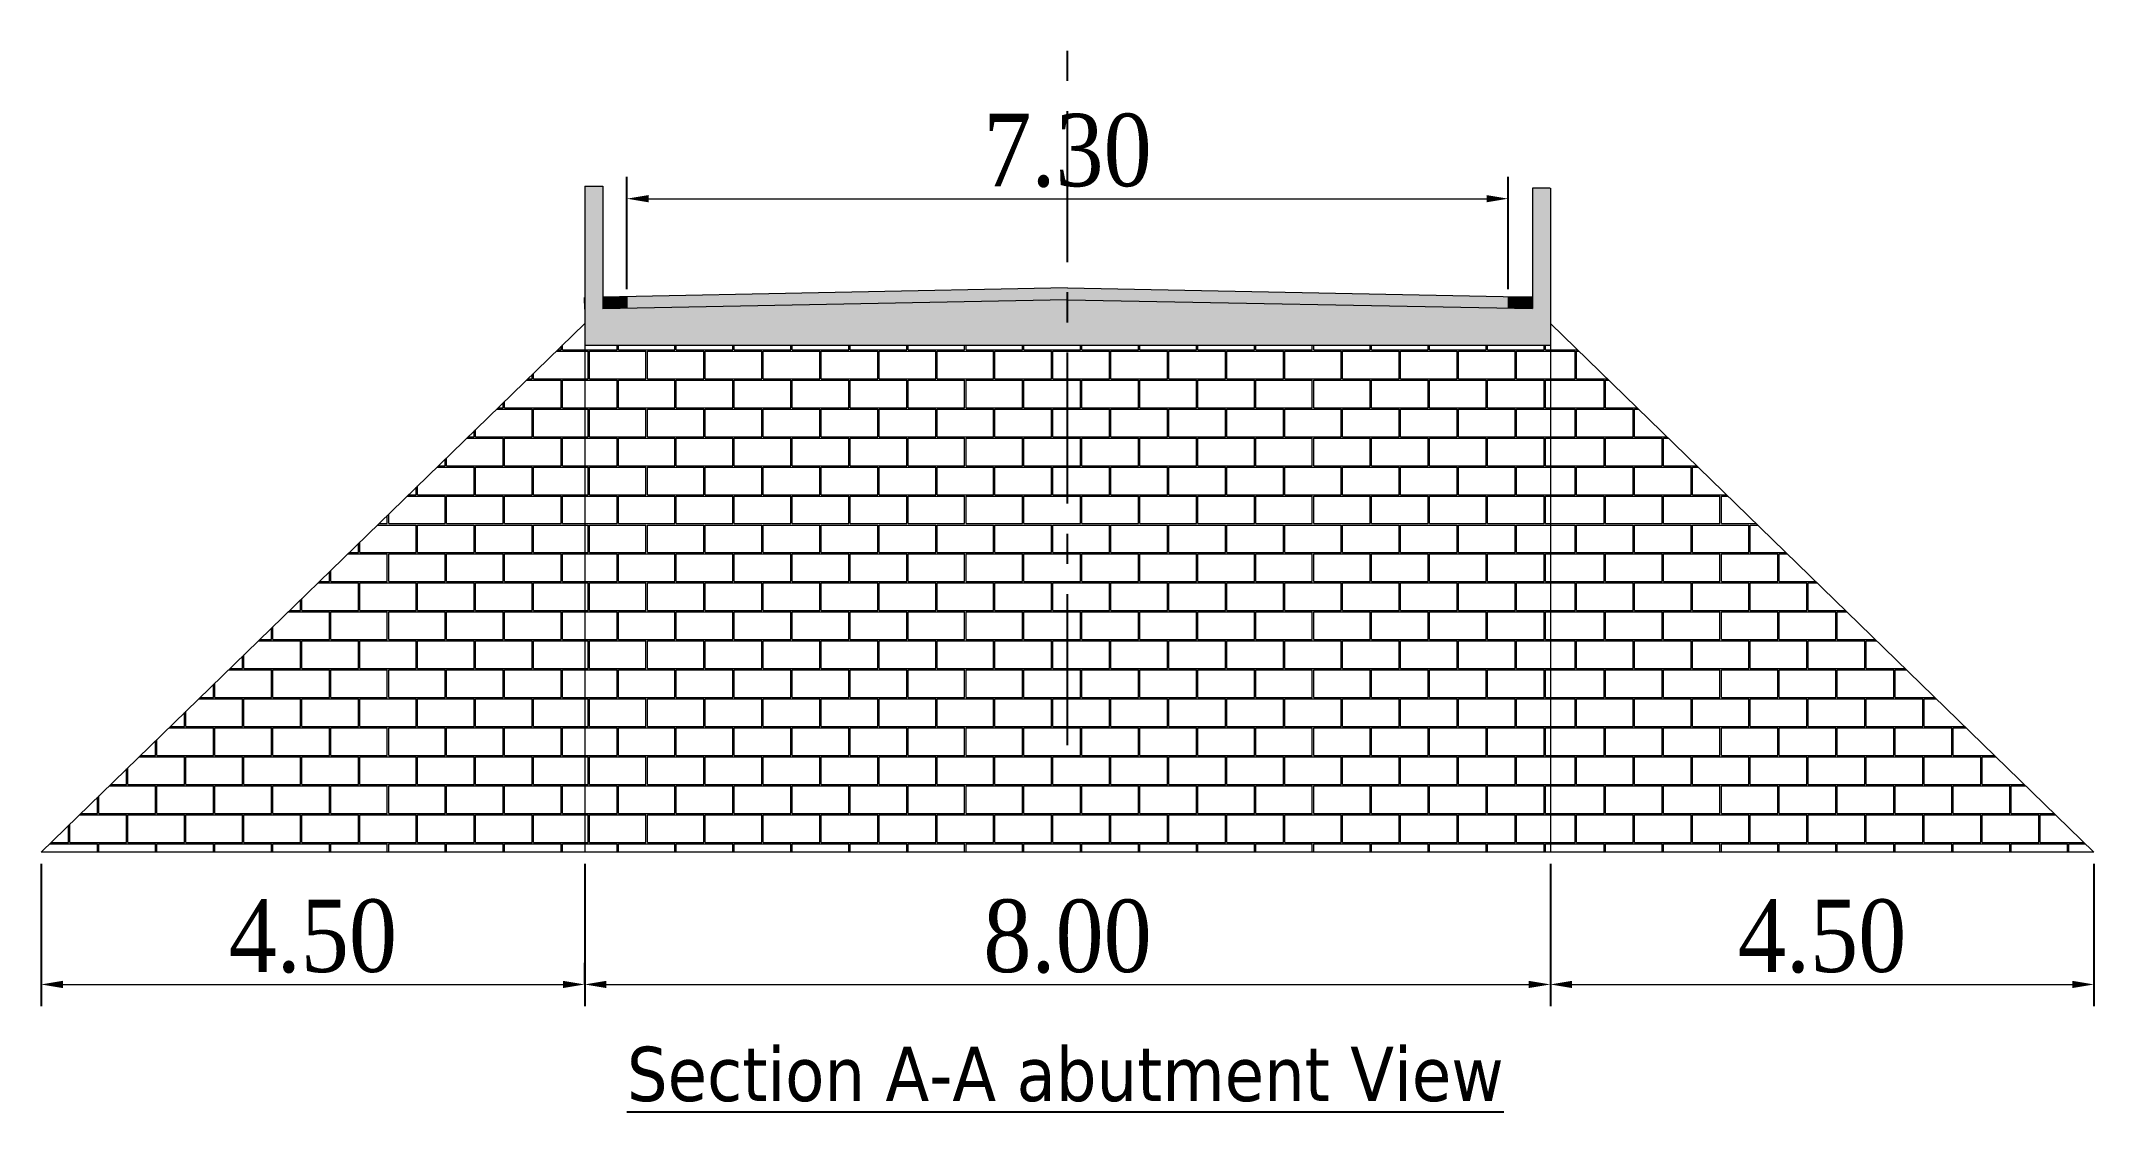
# Model space of a CAD drawing. Header units: inches. Extents: x 14.8 to 91.9, y 14 to 61.2.
# Drawn here: x 74.88 to 91.89, y 43.86 to 52.73 of the extents above.
import ezdxf

# ---------------------------------------------------------------- set-up
doc = ezdxf.new("R2010")
doc.units = ezdxf.units.IN
doc.header["$MEASUREMENT"] = 0
doc.linetypes.add('CENTER', pattern=[2, 1.25, -0.25, 0.25, -0.25])
doc.layers.add('center line', color=251, linetype='CENTER')
doc.layers.add('TEXT2', color=7, linetype='Continuous')
doc.layers.add('dima', color=7, linetype='Continuous', lineweight=0)
doc.layers.add('wall', color=4, linetype='Continuous', lineweight=13)
doc.styles.get("Standard").update_dxf_attribs({"font": 'GARA.TTF'})
doc.styles.add('style1', font='txt.shx', dxfattribs={"height": 0.15})
doc.dimstyles.new('Standard$0', dxfattribs={"dimtxt": 1.2, "dimasz": 0.5, "dimexe": 0.28, "dimexo": 0.1625, "dimgap": 0.09, "dimtad": 0, "dimzin": 0, "dimdsep": 46, "dimtxsty": 'style1', "dimblk": 'OPEN30', "dimcen": 0.09, "dimclrd": 1, "dimclre": 5, "dimclrt": 7, "dimadec": 0, "dimazin": 0, "dimtfac": 1, "dimtofl": 0, "dimtmove": 0, "dimatfit": 3, "dimfxl": 0.18, "dimfxlon": 1, "dimtolj": 1, "dimtzin": 0, "dimarcsym": 0})
pattern_1 = [(37.5, (11.02278, 0), (-0.0018898, 0.057804713), [0, -0.0456, 0, -0.051, 0, -0.04875]), (7.5, (11.02278, 0), (0.0530933, 0.08466438), [0, -0.0246, 0, -0.0411, 0, -0.01575]), (327.5, (10.98588, 0), (0.093424256, 0.000169772), [0, -0.015, 0, -0.054, 0, -0.0705]), (317.5, (10.98588, 0), (0.0901838, 0.02633027), [0, -0.0075, 0, -0.0354, 0, -0.0405])]

# ---------------------------------------------------------------- blocks, each defined once
blk = doc.blocks.new('*D9')
at = {"layer": 'Defpoints', "color": 0}
for p in [(87.035, 51.423), (79.733, 50.612), (87.035, 50.613)]:
    blk.add_point(p, dxfattribs=at)
at = {"layer": 'dima', "color": 21, "lineweight": -2}
for p, q in [((79.733, 50.675), (79.733, 51.603)), ((87.035, 50.675), (87.035, 51.603))]:
    blk.add_line(p, q, dxfattribs=at)
at = {"layer": 'dima', "color": 253}
blk.add_line((79.913, 51.423), (86.855, 51.423), dxfattribs=at)
for points in [[(79.913, 51.453), (79.913, 51.393), (79.733, 51.423)], [(86.855, 51.453), (86.855, 51.393), (87.035, 51.423)]]:
    blk.add_solid(points, dxfattribs=at)
at = {"layer": 'dima', "insert": (83.384, 51.82), "char_height": 0.6, "attachment_point": 5}
blk.add_mtext('\\A1;7.30', dxfattribs=at)
blk = doc.blocks.new('*D10')
at = {"layer": 'Defpoints', "color": 0}
for p in [(74.881, 46.011), (79.384, 44.915), (79.384, 44.915)]:
    blk.add_point(p, dxfattribs=at)
at = {"layer": 'dima', "color": 21, "lineweight": -2}
for p, q in [((74.881, 45.915), (74.881, 44.735)), ((79.384, 44.915), (79.384, 45.095))]:
    blk.add_line(p, q, dxfattribs=at)
at = {"layer": 'dima', "color": 253}
blk.add_line((75.061, 44.915), (79.204, 44.915), dxfattribs=at)
for points in [[(75.061, 44.945), (75.061, 44.885), (74.881, 44.915)], [(79.204, 44.945), (79.204, 44.885), (79.384, 44.915)]]:
    blk.add_solid(points, dxfattribs=at)
at = {"layer": 'dima', "insert": (77.132, 45.312), "char_height": 0.6, "attachment_point": 5}
blk.add_mtext('\\A1;4.50', dxfattribs=at)
blk = doc.blocks.new('*D11')
at = {"layer": 'Defpoints', "color": 0}
for p in [(79.384, 50.211), (87.384, 50.211), (87.384, 44.915)]:
    blk.add_point(p, dxfattribs=at)
at = {"layer": 'dima', "color": 21, "lineweight": -2}
for p, q in [((79.384, 45.915), (79.384, 44.735)), ((87.384, 45.915), (87.384, 44.735))]:
    blk.add_line(p, q, dxfattribs=at)
at = {"layer": 'dima', "color": 253}
blk.add_line((79.564, 44.915), (87.204, 44.915), dxfattribs=at)
for points in [[(79.564, 44.945), (79.564, 44.885), (79.384, 44.915)], [(87.204, 44.945), (87.204, 44.885), (87.384, 44.915)]]:
    blk.add_solid(points, dxfattribs=at)
at = {"layer": 'dima', "insert": (83.384, 45.311), "char_height": 0.6, "attachment_point": 5}
blk.add_mtext('\\A1;8.00', dxfattribs=at)
blk = doc.blocks.new('*D12')
at = {"layer": 'Defpoints', "color": 0}
for p in [(91.887, 46.011), (87.384, 44.915), (91.887, 44.915)]:
    blk.add_point(p, dxfattribs=at)
at = {"layer": 'dima', "color": 21, "lineweight": -2}
for p, q in [((91.887, 45.915), (91.887, 44.735)), ((87.384, 44.915), (87.384, 44.735))]:
    blk.add_line(p, q, dxfattribs=at)
at = {"layer": 'dima', "color": 253}
blk.add_line((87.564, 44.915), (91.707, 44.915), dxfattribs=at)
for points in [[(87.564, 44.945), (87.564, 44.885), (87.384, 44.915)], [(91.707, 44.945), (91.707, 44.885), (91.887, 44.915)]]:
    blk.add_solid(points, dxfattribs=at)
at = {"layer": 'dima', "insert": (89.635, 45.312), "char_height": 0.6, "attachment_point": 5}
blk.add_mtext('\\A1;4.50', dxfattribs=at)

msp = doc.modelspace()

# ---------------------------------------------------------------- hatches: boundary and pattern name
at = {"layer": 'dima'}
h = msp.add_hatch(dxfattribs=at)
h.set_pattern_fill('AR-SAND', scale=0.03, style=0)
h.set_pattern_definition(pattern_1)
h.paths.add_polyline_path([(79.533, 50.512), (79.535, 51.527), (79.384, 51.527), (79.384, 50.211), (83.384, 50.211), (83.384, 50.585)])
h = msp.add_hatch(dxfattribs=at)
h.set_pattern_fill('AR-SAND', scale=0.03, style=0)
h.set_pattern_definition(pattern_1)
h.paths.add_polyline_path([(87.384, 51.511), (87.235, 51.511), (87.235, 50.514), (83.384, 50.585), (83.384, 50.211), (87.384, 50.211)])
h = msp.add_hatch(color=7, dxfattribs=at)
h.set_gradient(color1=(10, 34, 245), one_color=1, tint=1, name='SPHERICAL')
h.paths.add_polyline_path([(79.733, 50.612), (79.733, 50.516), (83.384, 50.585), (83.384, 50.685)])
h = msp.add_hatch(color=7, dxfattribs=at)
h.set_gradient(color1=(10, 34, 245), one_color=1, tint=1, name='SPHERICAL')
h.paths.add_polyline_path([(87.035, 50.613), (83.384, 50.685), (83.384, 50.585), (87.035, 50.518)])
h = msp.add_hatch(color=1, dxfattribs=at)
h.set_gradient(color1=(230, 134, 25), one_color=1, tint=1, name='INVSPHERICAL')
h.paths.add_polyline_path([(79.384, 50.579), (79.384, 50.509), (79.385, 50.509)])
h = msp.add_hatch(color=7, dxfattribs=at)
h.set_gradient(color1=(245, 10, 57), one_color=1, tint=1)
h.paths.add_polyline_path([(79.533, 50.608), (79.533, 50.512), (79.733, 50.516), (79.733, 50.612)])
h = msp.add_hatch(color=7, dxfattribs=at)
h.set_gradient(color1=(245, 10, 57), one_color=1, tint=1)
h.paths.add_polyline_path([(87.132, 50.611), (87.035, 50.613), (87.035, 50.518), (87.235, 50.514), (87.235, 50.611)])
h = msp.add_hatch(dxfattribs=at)
h.set_pattern_fill('AR-B816C', scale=0.03, angle=-1e-14, style=0)
h.paths.add_polyline_path([(79.384, 50.39), (74.881, 46.011), (79.384, 46.011)])
h = msp.add_hatch(dxfattribs=at)
h.set_pattern_fill('AR-B816C', scale=0.03, angle=-1e-14, style=0)
h.paths.add_polyline_path([(87.384, 50.39), (87.384, 46.011), (91.887, 46.011)])
h = msp.add_hatch(dxfattribs=at)
h.set_pattern_fill('AR-B816C', scale=0.03, style=0)
h.set_pattern_definition([(360, (11.02278, 0), (0.24, 0.24), [0.46875, -0.01125]), (360, (10.78278, 0.01125), (0.24, 0.24), [0.46875, -0.01125]), (90, (11.02278, 0), (-0.24, 0.24), [-0.25125, 0.22875]), (90, (11.01153, 0), (-0.24, 0.24), [-0.25125, 0.22875])])
h.paths.add_polyline_path([(79.384, 50.211), (79.384, 46.011), (87.384, 46.011), (87.384, 50.211)])

# ---------------------------------------------------------------- linework, layer by layer
at = {"layer": 'center line'}
msp.add_line((83.384, 46.898), (83.384, 52.729), dxfattribs=at)
at = {"layer": 'dima', "color": 4}
for p, q in [((87.382, 51.511), (87.235, 51.511)), ((87.235, 51.511), (87.235, 50.514))]:
    msp.add_line(p, q, dxfattribs=at)
at = {"layer": 'dima', "color": 7}
msp.add_line((79.384, 50.211), (87.384, 50.211), dxfattribs=at)
at = {"layer": 'wall'}
for p, q in [((79.384, 51.527), (79.384, 46.011)), ((79.384, 51.527), (79.535, 51.527)), ((79.535, 51.527), (79.533, 50.512)), ((87.384, 51.511), (87.384, 46.011)), ((83.384, 50.685), (79.533, 50.608)), ((83.384, 50.685), (87.132, 50.611)), ((79.385, 50.509), (79.383, 50.605)), ((83.384, 50.585), (79.533, 50.512)), ((79.733, 50.612), (79.733, 50.516)), ((83.384, 50.585), (87.235, 50.514)), ((87.035, 50.613), (87.035, 50.518)), ((87.132, 50.611), (87.235, 50.611)), ((79.384, 50.39), (74.881, 46.011)), ((87.384, 50.39), (91.887, 46.011)), ((91.887, 46.011), (74.881, 46.011))]:
    msp.add_line(p, q, dxfattribs=at)

# ---------------------------------------------------------------- texts
at = {"layer": 'TEXT2', "insert": (79.734, 44.399), "char_height": 0.45, "width": 9.54985, "attachment_point": 1}
msp.add_mtext('{\\fTahoma|b0|i0|c0|p34;\\LSection A-A abutment View}', dxfattribs=at)

# ---------------------------------------------------------------- dimensions: what is measured, and where the dimension line sits
at = {"layer": 'dima'}
for base, p1, p2, picture, middle in [((87.035, 51.423), (79.733, 50.612), (87.035, 50.613), '*D9', (83.384, 51.82)), ((87.384, 44.915), (79.384, 50.211), (87.384, 50.211), '*D11', (83.384, 45.311)), ((79.384, 44.915), (74.881, 46.011), (79.384, 44.915), '*D10', (77.132, 45.312)), ((91.887, 44.915), (87.384, 44.915), (91.887, 46.011), '*D12', (89.635, 45.312))]:
    dim = msp.add_linear_dim(base=base, p1=p1, p2=p2, dimstyle='Standard$0', override={"dimtxt": 0.6, "dimasz": 0.18, "dimexe": 0.18, "dimexo": 0.0625, "dimtad": 1, "dimtxsty": 'Standard', "dimclrd": 253, "dimclre": 21, "dimclrt": 256, "dimtix": 1, "dimtmove": 1, "dimfxl": 1, "dimlwd": 65535}, dxfattribs=at)
    dim.commit()
    dim.dimension.update_dxf_attribs({"geometry": picture, "text_midpoint": middle})

doc.saveas('drawing.dxf')
